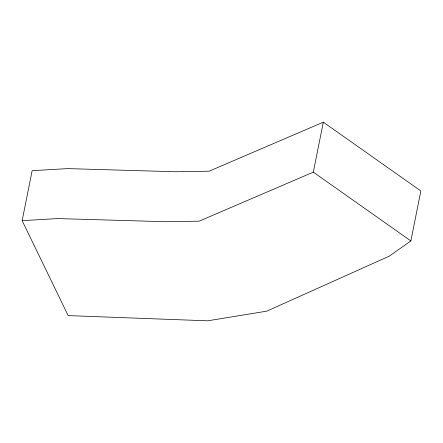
<?xml version="1.0" encoding="UTF-8"?>
<svg xmlns="http://www.w3.org/2000/svg" width="443" height="443" viewBox="0 0 443 443"><rect width="100%" height="100%" fill="white"/><g stroke="black" fill="none" stroke-linecap="round" stroke-linejoin="round"><path stroke-width="0.66" d="M22.15 220.669L32.134 170.705L67.668 168.606L175.561 171.751L209.118 171.192L323.318 122.179L420.85 190.961L410.866 240.931L389.336 256.126L266.703 311.18L207.617 320.821L68.156 315.599L22.15 220.669L57.684 218.571L165.571 221.721L199.129 221.162L313.334 172.15L323.318 122.179M313.334 172.15L410.866 240.931"/></g></svg>
